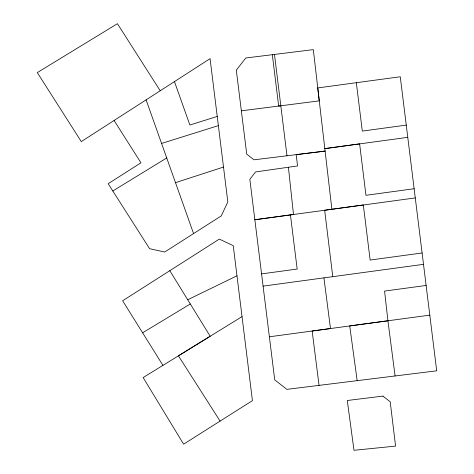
<?xml version="1.0" encoding="UTF-8"?>
<svg xmlns="http://www.w3.org/2000/svg" width="474" height="474" viewBox="0 0 474 474"><rect width="100%" height="100%" fill="white"/><g stroke="black" fill="none" stroke-linecap="round" stroke-linejoin="round"><path stroke-width="0.71" d="M169.805 270.684L210.195 336.256L143.136 377.571L183.616 444.168L252.429 400.631L233.255 245.68L219.32 239.109L122.636 300.771L162.932 365.365M242.042 316.62L178.437 355.838L220.09 421.102M114.092 120.479L140.95 162.807L108.173 183.711L112.8 190.986L166.724 157.966M142.615 332.807L190.305 303.976M187.716 299.758L236.982 275.803M175.481 182.662L223.509 167.061L210.071 58.663L81.291 141.596L37.298 72.599L117.422 23.7L160.218 90.753M217.222 116.438L189.878 125.012L174.462 81.599M161.575 143.444L218.366 125.628M241.361 110.827L319.269 100.867L313.32 49.628L245.805 57.982L236.307 70.128L246.729 154.145L254.005 159.815L325.128 151.093L296.179 154.637L297.565 165.953L255.516 171.932L249.839 179.362L274.719 379.852L286.871 389.35L436.702 370.822L400.263 76.758L317.758 87.921L331.883 209.271M406.271 125.1L362.308 131.085L356.329 82.707M407.782 137.342L324.82 148.623L359.63 143.877L365.946 195.3L414.134 188.735M415.277 197.925L254.864 219.752L293.495 214.479L288.411 167.245M261.589 273.889L297.168 269.048L290.444 214.912M422.091 252.986L370.141 260.048L363.327 204.981L324.666 210.255L332.772 276.662M263.1 286.13L423.507 264.332M426.132 285.449L384.568 291.089L387.928 320.779L395.085 375.971M387.928 320.779L312.147 331.018L319.055 385.374M269.386 336.783L330.491 328.553L323.926 277.865M429.8 315.139L349.729 325.928L357.159 380.652M280.827 105.773L278.665 106.046L272.319 54.682M112.8 190.986L149.612 248.702L164.685 252.032L221.263 215.895L227.828 201.96L223.509 167.061M146.099 99.848L193.576 233.593M274.476 54.439L286.989 155.78M382.933 396.098L347.294 400.506L353.983 450.3L395.577 446.105L390.209 401.774L382.933 396.098"/></g></svg>
